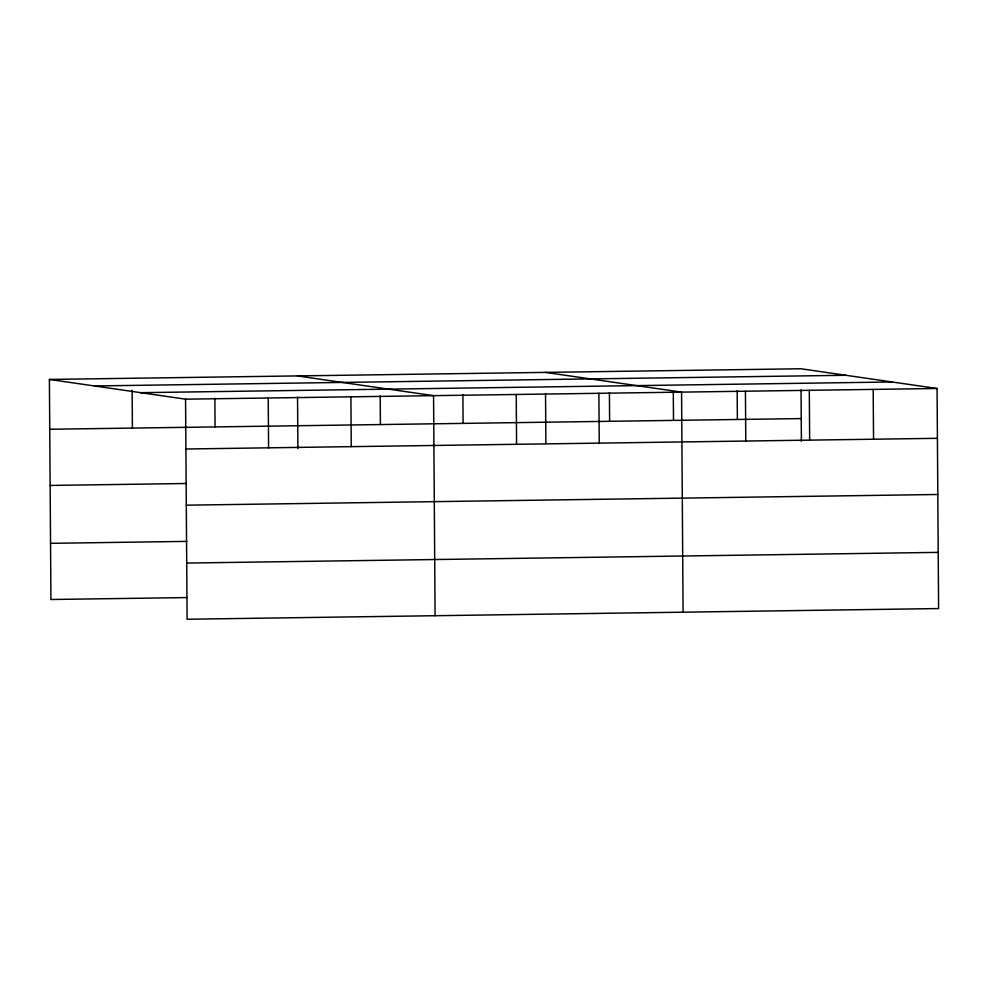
<?xml version="1.0" encoding="UTF-8"?>
<svg xmlns="http://www.w3.org/2000/svg" width="988" height="988" viewBox="0 0 988 988"><rect width="100%" height="100%" fill="white"/><g stroke="black" fill="none" stroke-linecap="round" stroke-linejoin="round"><path stroke-width="1.48" d="M49.4 379.441L800.898 368.759L937.069 388.494L938.6 608.559L187.103 619.241L185.559 399.177L49.4 379.441L50.931 599.506L187.177 597.567M94.329 385.95L845.839 375.279M140.629 392.668L892.127 381.986M185.559 399.177L937.069 388.494M49.746 429.261L801.243 418.579M185.917 448.997L937.414 438.314M50.141 485.441L186.386 483.503M186.3 505.177L937.81 494.494M50.549 543.326L186.794 541.387M186.707 563.061L938.205 552.378M545.388 372.39L681.559 392.125L683.091 612.19M297.4 375.922L433.559 395.657L435.091 615.709M873.182 389.408L873.54 439.228M809.308 390.309L809.654 440.129M801.046 389.902L801.404 441.352M745.434 391.223L745.779 441.043M737.172 390.803L737.369 419.492M673.297 391.717L673.495 420.394M609.411 392.619L609.621 421.308M598.889 393.298L599.234 443.118M545.537 393.533L545.882 443.476M516.23 394.471L516.576 444.291M462.878 394.706L463.076 423.383M380.207 395.879L380.405 424.568M350.901 396.83L351.246 446.65M297.536 397.053L297.907 448.515M268.23 398.003L268.575 447.823M214.878 398.226L215.075 426.915M132.145 390.346L132.417 428.088"/></g></svg>
